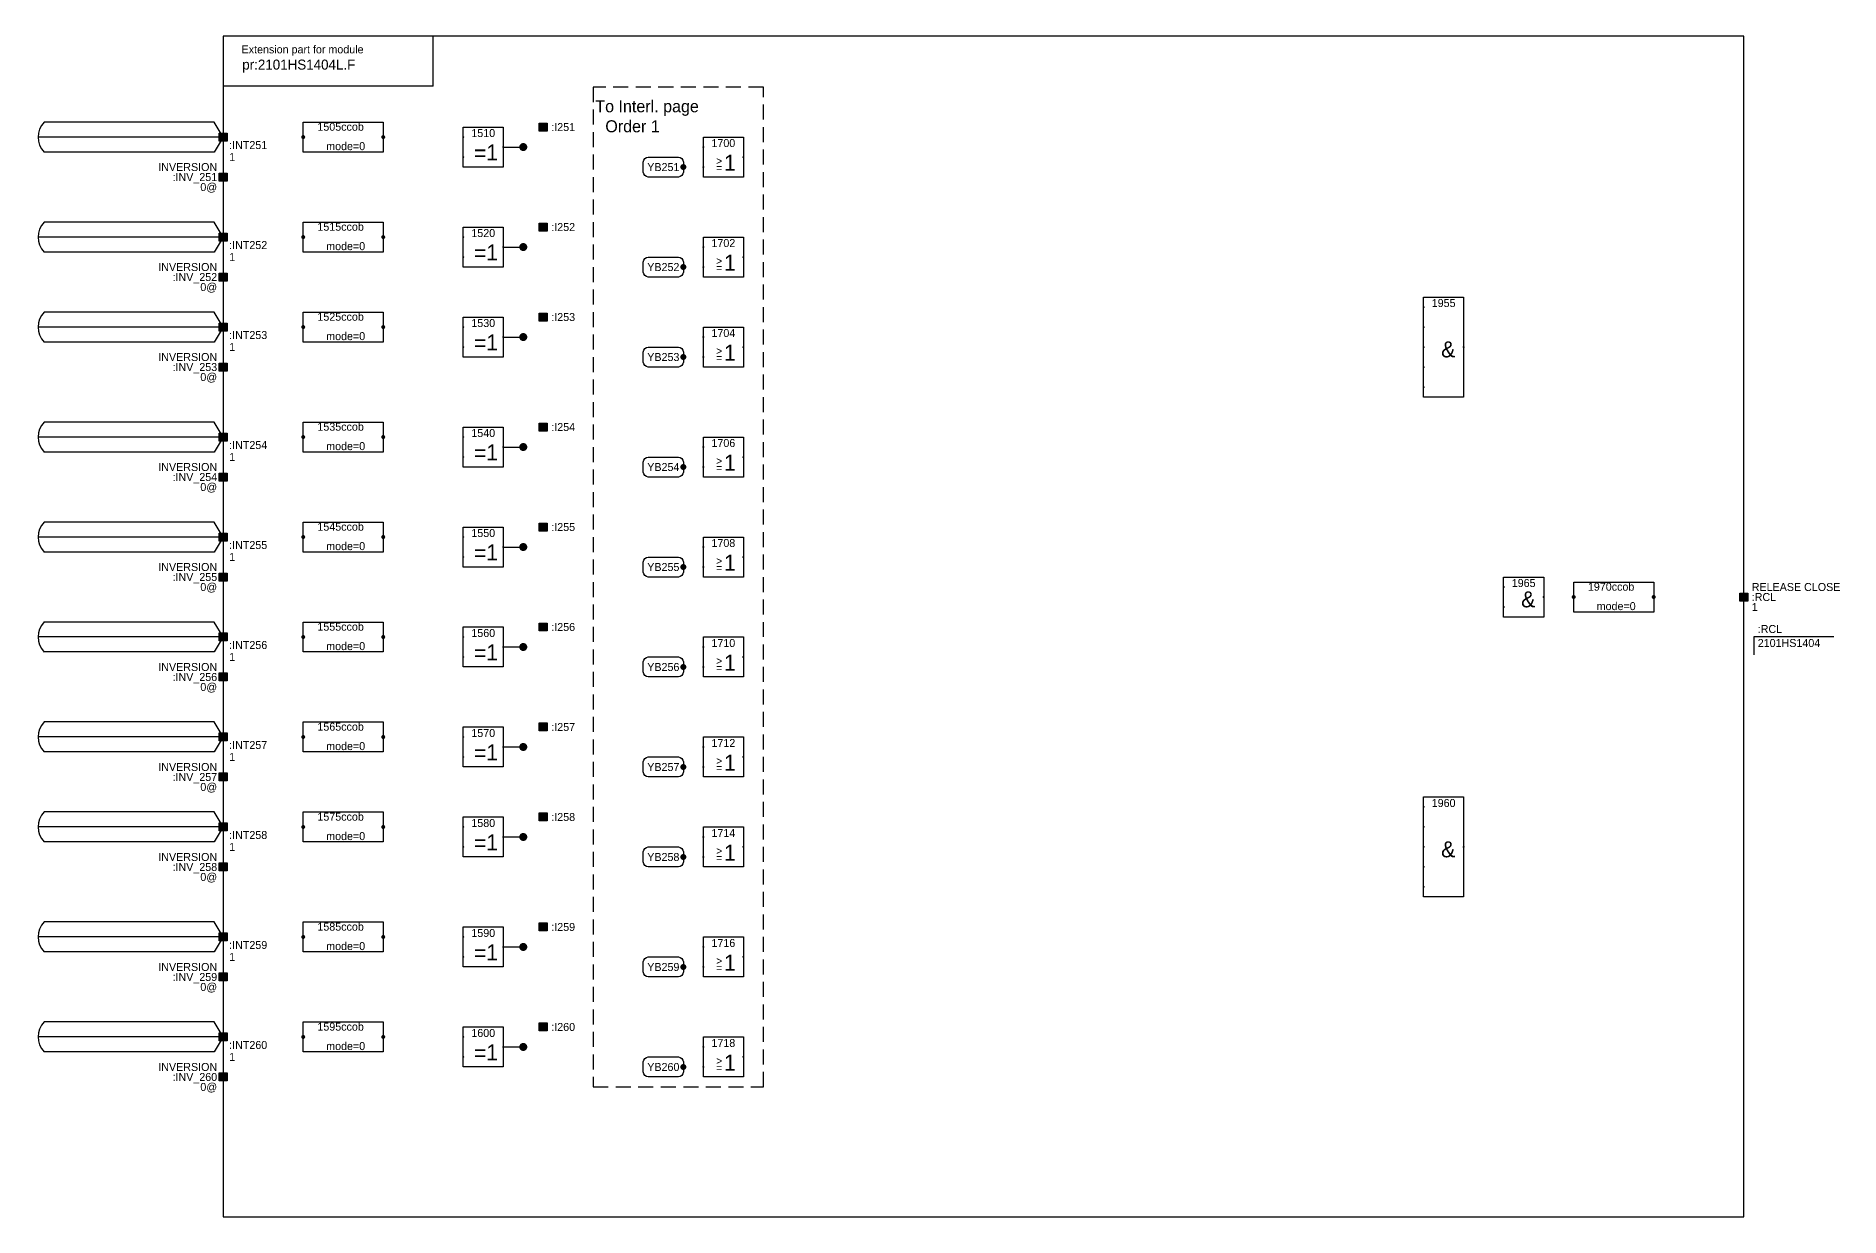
# Model space of a CAD drawing. Extents: x 0 to 2880, y 21 to 2078.
# Drawn here: x 966 to 1868, y 760 to 1350 of the extents above; entities that cross this region are included whole.
import ezdxf
from ezdxf.enums import TextEntityAlignment as Align

# ---------------------------------------------------------------- set-up
doc = ezdxf.new("R2010")
doc.units = 0
doc.header["$LTSCALE"] = 15
doc.header["$MEASUREMENT"] = 0
doc.linetypes.add('DASHED', pattern=[0.75, 0.5, -0.25])
doc.layers.get('0').update_dxf_attribs({"linetype": 'CONTINUOUS'})
for name, color, linetype in [('3', 7, 'CONTINUOUS'), ('3_COM', 7, 'CONTINUOUS'), ('CROSSREF', 7, 'CONTINUOUS')]:
    doc.layers.add(name, color=color, linetype=linetype)
doc.styles.add('MONOTXT', font='MetsoMono.ttf')
doc.styles.get("Standard").update_dxf_attribs({"font": 'MetsoMono.ttf'})
doc.styles.add('TXT', font='MetsoMono.ttf')

# ---------------------------------------------------------------- blocks, each defined once
blk = doc.blocks.new('-OPBIN')
at = {"color": 7}
blk.add_lwpolyline([(-2, 2), (2, 2), (2, -2), (-2, -2)], close=True, dxfattribs=at)
blk.add_solid([(-1.95, 1.95), (1.95, 1.95), (-1.95, -1.95), (1.95, -1.95)], dxfattribs=at)
at = {"color": 7, "style": 'TXT'}
for tag, p, flags in [('$TYPE', (4, 8), 3), ('$CP', (0, -1.6), 2)]:
    blk.add_attdef(tag, p, '', height=4, dxfattribs=dict(at, flags=flags))
for tag, p in [('$COMMENT', (4, 3)), ('$NAME', (4, -2)), ('$VALUE', (4, -7))]:
    blk.add_attdef(tag, p, '', height=4, dxfattribs=at)
blk = doc.blocks.new('-EADMINM')
for q in [(205, 630.5), (100, 605.5)]:
    blk.add_line((205, 605.5), q)
at = {"color": 7}
blk.add_lwpolyline([(100, 40), (860, 40), (860, 630.5), (100, 630.5)], close=True, dxfattribs=at)
blk.add_text('Extension part for module', height=4).set_placement((109.21, 621.84))
blk.add_attdef('$NAME', (109.54, 613.73), '', height=5)
blk = doc.blocks.new('CCOB_SMALL')
at = {"color": 7, "const_width": 1}
for points in [[(-0.5, 0, 1), (0.5, 0, 1)], [(39.5, 0, 1), (40.5, 0, 1)]]:
    blk.add_lwpolyline(points, format="xyb", close=True, dxfattribs=at)
at = {"color": 7}
blk.add_lwpolyline([(0, 7.5), (40, 7.5), (40, -7.5), (0, -7.5)], close=True, dxfattribs=at)
blk.add_text('ccob', height=4, dxfattribs=at).set_placement((19, 3.15))
blk.add_text('mode=', height=4, dxfattribs=at).set_placement((28, -6.55), align=Align.RIGHT)
for tag, p, flags in [('$NAME', (15, 7.5), 3), ('IN<', (2, -1.5), 2), ('CND<', (0, -15), 1), ('FMASK=', (0, -20), 1)]:
    blk.add_attdef(tag, p, '', height=4, dxfattribs=dict(at, flags=flags))
blk.add_attdef('$ORDER', text='', height=4, dxfattribs=at).set_placement((19, 3.15), align=Align.RIGHT)
at = {"color": 7, "flags": 2}
blk.add_attdef('OUT>', text='', height=4, dxfattribs=at).set_placement((38, -1.5), align=Align.RIGHT)
at = {"color": 7}
blk.add_attdef('MODE=', (28, -6.55), '', height=4, dxfattribs=at)
blk = doc.blocks.new('-IPBIN')
at = {"color": 7}
blk.add_lwpolyline([(-2, 2), (2, 2), (2, -2), (-2, -2)], close=True, dxfattribs=at)
blk.add_solid([(-1.95, 1.95), (1.95, 1.95), (-1.95, -1.95), (1.95, -1.95)], dxfattribs=at)
at = {"color": 7, "style": 'TXT'}
for tag, p, flags in [('$TYPE', (4, 8), 3), ('$CP', (0, -1.6), 2)]:
    blk.add_attdef(tag, p, '', height=4, dxfattribs=dict(at, flags=flags))
for tag, p in [('$COMMENT', (-3, 3)), ('$NAME', (-3, -2)), ('$VALUE', (-3, -7))]:
    blk.add_attdef(tag, text='', height=4, dxfattribs=at).set_placement(p, align=Align.RIGHT)
blk = doc.blocks.new('-EPIBIN')
at = {"color": 7}
for points in [[(0, 0), (-92.5, 0)], [(0, 0), (-4.5, 7.5), (-89.5, 7.5)], [(0, 0), (-4.5, -7.5), (-89.5, -7.5)]]:
    blk.add_lwpolyline(points, dxfattribs=at)
blk.add_lwpolyline([(-2, 2), (2, 2), (2, -2), (-2, -2)], close=True, dxfattribs=at)
blk.add_arc((-81.63, 0), 10.88, 136.4, 223.6, dxfattribs=at)
blk.add_solid([(-1.95, 1.95), (1.95, 1.95), (-1.95, -1.95), (1.95, -1.95)], dxfattribs=at)
at = {"color": 7, "style": 'TXT'}
for tag, p in [('$NAME', (-89, 2)), ('$COMMENT', (-89, -6)), ('$PNAME', (3, -6)), ('$VALUE', (3, -12))]:
    blk.add_attdef(tag, p, '', height=4, dxfattribs=at)
for tag, p, flags in [('$TYPE', (-34, 2), 3), ('$CP', (0, -1.6), 2), ('$TRANSFER', (-53, -6), 3), ('$RATE', (-89, -14), 1)]:
    blk.add_attdef(tag, p, '', height=4, dxfattribs=dict(at, flags=flags))
blk.add_attdef('$COMMENTP', text='', height=4, dxfattribs=at).set_placement((58, -6), align=Align.RIGHT)
blk = doc.blocks.new('-LOX2L')
at = {"color": 7, "const_width": 0.5}
for points in [[(-0.25, 0, 1), (0.25, 0, 1)], [(19.75, -5, 1), (20.25, -5, 1)], [(-0.25, -10, 1), (0.25, -10, 1)]]:
    blk.add_lwpolyline(points, format="xyb", close=True, dxfattribs=at)
blk.add_lwpolyline([(0, 5), (20, 5), (20, -15), (0, -15), (0, 5)])
at = {"color": 7}
for s, p in [('=', (5.3, -11.92)), ('1', (11.43, -11.72))]:
    blk.add_text(s, height=8, dxfattribs=at).set_placement(p)
for tag, p in [('NOTA', (-5.6, -3)), ('NOTO', (20, -8)), ('NOTB', (-5.6, -13))]:
    blk.add_attdef(tag, p, '', height=9)
for tag, p, height, flags in [('A<BIN', (-1.91, -1.95), 4, 2), ('B<BIN', (-1.91, -11.77), 4, 2), ('$&F-ROW1', (6.29, -13.8), 1, 3)]:
    blk.add_attdef(tag, p, '', height=height, dxfattribs=dict(at, flags=flags))
blk.add_attdef('$ORDER', text='', height=4).set_placement((10, 0), align=Align.CENTER)
at = {"color": 7, "flags": 2}
blk.add_attdef('O>BIN', text='', height=4, dxfattribs=at).set_placement((16.01, -6.95), align=Align.RIGHT)
at = {"flags": 3}
blk.add_attdef('$NAME', (0.75, -6.53), '', height=4, dxfattribs=at)
blk = doc.blocks.new('-LOA5L')
at = {"color": 7, "const_width": 0.5}
for points in [[(-0.25, 0, 1), (0.25, 0, 1)], [(-0.25, -10, 1), (0.25, -10, 1)], [(-0.25, -20, 1), (0.25, -20, 1)], [(19.75, -20, 1), (20.25, -20, 1)], [(-0.25, -30, 1), (0.25, -30, 1)], [(-0.25, -40, 1), (0.25, -40, 1)]]:
    blk.add_lwpolyline(points, format="xyb", close=True, dxfattribs=at)
blk.add_lwpolyline([(0, 5), (20, 5), (20, -45), (0, -45), (0, 5)])
at = {"color": 7}
blk.add_text('&', height=8, dxfattribs=at).set_placement((8.74, -25.17))
for tag, p in [('NOTA', (-5.6, -3)), ('NOTB', (-5.6, -13)), ('NOTC', (-5.6, -23)), ('NOTO', (20, -23)), ('NOTD', (-5.6, -33)), ('NOTE', (-5.6, -43))]:
    blk.add_attdef(tag, p, '', height=9)
for tag, p, height, flags in [('A<BIN', (-1.91, -1.95), 4, 2), ('B<BIN', (-1.91, -11.95), 4, 2), ('C<BIN', (-1.91, -21.77), 4, 2), ('D<BIN', (-1.91, -31.77), 4, 2), ('E<BIN', (-1.91, -41.77), 4, 2), ('$&F-ROW1', (6.29, -43.8), 1, 3)]:
    blk.add_attdef(tag, p, '', height=height, dxfattribs=dict(at, flags=flags))
blk.add_attdef('$ORDER', text='', height=4).set_placement((10, 0), align=Align.CENTER)
at = {"color": 7, "flags": 2}
blk.add_attdef('O>BIN', text='', height=4, dxfattribs=at).set_placement((16.01, -21.95), align=Align.RIGHT)
at = {"flags": 3}
blk.add_attdef('$NAME', (0.75, -21.53), '', height=4, dxfattribs=at)
blk = doc.blocks.new('-LOA2L')
at = {"color": 7, "const_width": 0.5}
for points in [[(-0.25, 0, 1), (0.25, 0, 1)], [(19.75, -5, 1), (20.25, -5, 1)], [(-0.25, -10, 1), (0.25, -10, 1)]]:
    blk.add_lwpolyline(points, format="xyb", close=True, dxfattribs=at)
blk.add_lwpolyline([(0, 5), (20, 5), (20, -15), (0, -15), (0, 5)])
at = {"color": 7}
blk.add_text('&', height=8, dxfattribs=at).set_placement((8.74, -10.17))
for tag, p in [('NOTA', (-5.6, -3)), ('NOTO', (20, -8)), ('NOTB', (-5.6, -13))]:
    blk.add_attdef(tag, p, '', height=9)
for tag, p, height, flags in [('A<BIN', (-1.91, -1.95), 4, 2), ('B<BIN', (-1.91, -11.77), 4, 2), ('$&F-ROW1', (6.29, -13.8), 1, 3)]:
    blk.add_attdef(tag, p, '', height=height, dxfattribs=dict(at, flags=flags))
blk.add_attdef('$ORDER', text='', height=4).set_placement((10, 0), align=Align.CENTER)
at = {"color": 7, "flags": 2}
blk.add_attdef('O>BIN', text='', height=4, dxfattribs=at).set_placement((16.01, -6.95), align=Align.RIGHT)
at = {"flags": 3}
blk.add_attdef('$NAME', (0.75, -6.53), '', height=4, dxfattribs=at)
blk = doc.blocks.new('-LABEL_LEFT')
at = {"color": 7}
blk.add_lwpolyline([(-17.5, 5), (-2.5, 5, -0.41), (0, 2.5), (0, -2.5, -0.41), (-2.5, -5), (-17.5, -5, -0.41), (-20, -2.5), (-20, 2.5, -0.41), (-17.5, 5)], format="xyb", dxfattribs=at)
at = {"const_width": 1.5}
blk.add_lwpolyline([(0, -0.75, 1), (0, 0.75, 1)], format="xyb", close=True, dxfattribs=at)
at = {"color": 7}
for tag, p in [('$COMMENT1', (-23, 0)), ('$COMMENT2', (-23, -5))]:
    blk.add_attdef(tag, text='', height=4, dxfattribs=at).set_placement(p, align=Align.MIDDLE_RIGHT)
blk.add_attdef('$NAME', text='', height=4).set_placement((-10, 0), align=Align.MIDDLE)
at = {"flags": 2}
blk.add_attdef('$CP', (0, 0), '', height=2.5, dxfattribs=at)
blk = doc.blocks.new('-LOO2L')
at = {"color": 7, "const_width": 0.5}
for points in [[(-0.25, 0, 1), (0.25, 0, 1)], [(19.75, -5, 1), (20.25, -5, 1)], [(-0.25, -10, 1), (0.25, -10, 1)]]:
    blk.add_lwpolyline(points, format="xyb", close=True, dxfattribs=at)
blk.add_lwpolyline([(0, 5), (20, 5), (20, -15), (0, -15), (0, 5)])
at = {"color": 7}
for s, height, p in [('>', 4, (6.32, -8.93)), ('1', 8, (10.28, -11.87)), ('=', 4, (6.32, -12.36))]:
    blk.add_text(s, height=height, dxfattribs=at).set_placement(p)
for tag, p in [('NOTA', (-5.6, -3)), ('NOTO', (20, -8)), ('NOTB', (-5.6, -13))]:
    blk.add_attdef(tag, p, '', height=9)
for tag, p, height, flags in [('A<BIN', (-1.91, -1.95), 4, 2), ('B<BIN', (-1.91, -11.77), 4, 2), ('$&F-ROW1', (6.29, -13.8), 1, 3)]:
    blk.add_attdef(tag, p, '', height=height, dxfattribs=dict(at, flags=flags))
blk.add_attdef('$ORDER', text='', height=4).set_placement((10, 0), align=Align.CENTER)
at = {"color": 7, "flags": 2}
blk.add_attdef('O>BIN', text='', height=4, dxfattribs=at).set_placement((16.01, -6.95), align=Align.RIGHT)
at = {"flags": 3}
blk.add_attdef('$NAME', (0.75, -6.53), '', height=4, dxfattribs=at)
blk = doc.blocks.new('--ED_82E313')
at = {"layer": 'CROSSREF', "color": 7}
blk.add_lwpolyline([(40, -10), (0, -10), (0, -19)], dxfattribs=at)
at = {"layer": 'CROSSREF', "color": 7, "style": 'MONOTXT'}
for s, p in [(':RCL', (2, -8)), ('2101HS1404', (2, -15))]:
    blk.add_text(s, height=4, dxfattribs=at).set_placement(p)

msp = doc.modelspace()

# ---------------------------------------------------------------- linework, layer by layer
at = {"layer": '3', "color": 7}
for points in [[(1210, 1295, 0, 0, 0), (1210, 1305, 0, 0, 0), (1215, 1305, 0, 0, 0), (1215, 1305, 5, 0, 0), (1220, 1305, 0, 0, 0)], [(1060, 1300, 0, 0, 0), (1095, 1300, 0, 0, 0), (1095, 1300, 5, 0, 0), (1100, 1300, 0, 0, 0)], [(1140, 1300, 0, 0, 0), (1175, 1300, 0, 0, 0), (1175, 1300, 0, 0, 0), (1175, 1300, 5, 0, 0), (1180, 1300, 0, 0, 0)], [(1060, 1280, 0, 0, 0), (1165, 1280, 0, 0, 0), (1165, 1290, 0, 0, 0), (1175, 1290, 0, 0, 0), (1175, 1290, 5, 0, 0), (1180, 1290, 0, 0, 0)], [(1210, 1295, 0, 0, 0), (1295, 1295, 0, 0, 0), (1295, 1295, 5, 0, 0), (1300, 1295, 0, 0, 0)], [(1320, 1290, 0, 0, 0), (1635, 1290, 0, 0, 0), (1635, 1215, 0, 0, 0), (1655, 1215, 0, 0, 0), (1655, 1215, 5, 0, 0), (1660, 1215, 0, 0, 0)], [(1290, 1285, 0, 0, 0), (1295, 1285, 0, 0, 0), (1295, 1285, 5, 0, 0), (1300, 1285, 0, 0, 0)], [(1210, 1245, 0, 0, 0), (1210, 1255, 0, 0, 0), (1215, 1255, 0, 0, 0), (1215, 1255, 5, 0, 0), (1220, 1255, 0, 0, 0)], [(1060, 1250, 0, 0, 0), (1095, 1250, 0, 0, 0), (1095, 1250, 5, 0, 0), (1100, 1250, 0, 0, 0)], [(1140, 1250, 0, 0, 0), (1175, 1250, 0, 0, 0), (1175, 1250, 0, 0, 0), (1175, 1250, 5, 0, 0), (1180, 1250, 0, 0, 0)], [(1210, 1245, 0, 0, 0), (1295, 1245, 0, 0, 0), (1295, 1245, 5, 0, 0), (1300, 1245, 0, 0, 0)], [(1060, 1230, 0, 0, 0), (1165, 1230, 0, 0, 0), (1165, 1240, 0, 0, 0), (1175, 1240, 0, 0, 0), (1175, 1240, 5, 0, 0), (1180, 1240, 0, 0, 0)], [(1290, 1235, 0, 0, 0), (1295, 1235, 0, 0, 0), (1295, 1235, 5, 0, 0), (1300, 1235, 0, 0, 0)], [(1320, 1240, 0, 0, 0), (1620, 1240, 0, 0, 0), (1620, 1205, 0, 0, 0), (1655, 1205, 0, 0, 0), (1655, 1205, 5, 0, 0), (1660, 1205, 0, 0, 0)], [(1210, 1200, 0, 0, 0), (1210, 1210, 0, 0, 0), (1215, 1210, 0, 0, 0), (1215, 1210, 5, 0, 0), (1220, 1210, 0, 0, 0)], [(1060, 1205, 0, 0, 0), (1095, 1205, 0, 0, 0), (1095, 1205, 5, 0, 0), (1100, 1205, 0, 0, 0)], [(1140, 1205, 0, 0, 0), (1175, 1205, 0, 0, 0), (1175, 1205, 0, 0, 0), (1175, 1205, 5, 0, 0), (1180, 1205, 0, 0, 0)], [(1210, 1200, 0, 0, 0), (1295, 1200, 0, 0, 0), (1295, 1200, 5, 0, 0), (1300, 1200, 0, 0, 0)], [(1060, 1185, 0, 0, 0), (1165, 1185, 0, 0, 0), (1165, 1195, 0, 0, 0), (1175, 1195, 0, 0, 0), (1175, 1195, 5, 0, 0), (1180, 1195, 0, 0, 0)], [(1290, 1190, 0, 0, 0), (1295, 1190, 0, 0, 0), (1295, 1190, 5, 0, 0), (1300, 1190, 0, 0, 0)], [(1320, 1195, 0, 0, 0), (1655, 1195, 0, 0, 0), (1655, 1195, 5, 0, 0), (1660, 1195, 0, 0, 0)], [(1680, 1195, 0, 0, 0), (1690, 1195, 0, 0, 0), (1690, 1075, 0, 0, 0), (1695, 1075, 0, 0, 0), (1695, 1075, 5, 0, 0), (1700, 1075, 0, 0, 0)], [(1320, 1140, 0, 0, 0), (1620, 1140, 0, 0, 0), (1620, 1185, 0, 0, 0), (1655, 1185, 0, 0, 0), (1655, 1185, 5, 0, 0), (1660, 1185, 0, 0, 0)], [(1320, 1090, 0, 0, 0), (1635, 1090, 0, 0, 0), (1635, 1175, 0, 0, 0), (1655, 1175, 0, 0, 0), (1655, 1175, 5, 0, 0), (1660, 1175, 0, 0, 0)], [(1210, 1145, 0, 0, 0), (1210, 1155, 0, 0, 0), (1215, 1155, 0, 0, 0), (1215, 1155, 5, 0, 0), (1220, 1155, 0, 0, 0)], [(1060, 1150, 0, 0, 0), (1095, 1150, 0, 0, 0), (1095, 1150, 5, 0, 0), (1100, 1150, 0, 0, 0)], [(1140, 1150, 0, 0, 0), (1175, 1150, 0, 0, 0), (1175, 1150, 0, 0, 0), (1175, 1150, 5, 0, 0), (1180, 1150, 0, 0, 0)], [(1210, 1145, 0, 0, 0), (1295, 1145, 0, 0, 0), (1295, 1145, 5, 0, 0), (1300, 1145, 0, 0, 0)], [(1060, 1130, 0, 0, 0), (1165, 1130, 0, 0, 0), (1165, 1140, 0, 0, 0), (1175, 1140, 0, 0, 0), (1175, 1140, 5, 0, 0), (1180, 1140, 0, 0, 0)], [(1290, 1135, 0, 0, 0), (1295, 1135, 0, 0, 0), (1295, 1135, 5, 0, 0), (1300, 1135, 0, 0, 0)], [(1060, 1100, 0, 0, 0), (1095, 1100, 0, 0, 0), (1095, 1100, 5, 0, 0), (1100, 1100, 0, 0, 0)], [(1140, 1100, 0, 0, 0), (1175, 1100, 0, 0, 0), (1175, 1100, 0, 0, 0), (1175, 1100, 5, 0, 0), (1180, 1100, 0, 0, 0)], [(1210, 1095, 0, 0, 0), (1210, 1105, 0, 0, 0), (1215, 1105, 0, 0, 0), (1215, 1105, 5, 0, 0), (1220, 1105, 0, 0, 0)], [(1060, 1080, 0, 0, 0), (1165, 1080, 0, 0, 0), (1165, 1090, 0, 0, 0), (1175, 1090, 0, 0, 0), (1175, 1090, 5, 0, 0), (1180, 1090, 0, 0, 0)], [(1210, 1095, 0, 0, 0), (1295, 1095, 0, 0, 0), (1295, 1095, 5, 0, 0), (1300, 1095, 0, 0, 0)], [(1290, 1085, 0, 0, 0), (1295, 1085, 0, 0, 0), (1295, 1085, 5, 0, 0), (1300, 1085, 0, 0, 0)], [(1680, 945, 0, 0, 0), (1690, 945, 0, 0, 0), (1690, 1065, 0, 0, 0), (1695, 1065, 0, 0, 0), (1695, 1065, 5, 0, 0), (1700, 1065, 0, 0, 0)], [(1720, 1070, 0, 0, 0), (1730, 1070, 0, 0, 0), (1730, 1070, 5, 0, 0), (1735, 1070, 0, 0, 0)], [(1775, 1070, 0, 0, 0), (1815, 1070, 0, 0, 0), (1815, 1070, 5, 0, 0), (1820, 1070, 0, 0, 0)], [(1210, 1045, 0, 0, 0), (1210, 1055, 0, 0, 0), (1215, 1055, 0, 0, 0), (1215, 1055, 5, 0, 0), (1220, 1055, 0, 0, 0)], [(1060, 1050, 0, 0, 0), (1095, 1050, 0, 0, 0), (1095, 1050, 5, 0, 0), (1100, 1050, 0, 0, 0)], [(1140, 1050, 0, 0, 0), (1175, 1050, 0, 0, 0), (1175, 1050, 0, 0, 0), (1175, 1050, 5, 0, 0), (1180, 1050, 0, 0, 0)], [(1210, 1045, 0, 0, 0), (1295, 1045, 0, 0, 0), (1295, 1045, 5, 0, 0), (1300, 1045, 0, 0, 0)], [(1060, 1030, 0, 0, 0), (1165, 1030, 0, 0, 0), (1165, 1040, 0, 0, 0), (1175, 1040, 0, 0, 0), (1175, 1040, 5, 0, 0), (1180, 1040, 0, 0, 0)], [(1290, 1035, 0, 0, 0), (1295, 1035, 0, 0, 0), (1295, 1035, 5, 0, 0), (1300, 1035, 0, 0, 0)], [(1320, 1040, 0, 0, 0), (1635, 1040, 0, 0, 0), (1635, 965, 0, 0, 0), (1655, 965, 0, 0, 0), (1655, 965, 5, 0, 0), (1660, 965, 0, 0, 0)], [(1060, 1000, 0, 0, 0), (1095, 1000, 0, 0, 0), (1095, 1000, 5, 0, 0), (1100, 1000, 0, 0, 0)], [(1140, 1000, 0, 0, 0), (1175, 1000, 0, 0, 0), (1175, 1000, 0, 0, 0), (1175, 1000, 5, 0, 0), (1180, 1000, 0, 0, 0)], [(1210, 995, 0, 0, 0), (1210, 1005, 0, 0, 0), (1215, 1005, 0, 0, 0), (1215, 1005, 5, 0, 0), (1220, 1005, 0, 0, 0)], [(1060, 980, 0, 0, 0), (1165, 980, 0, 0, 0), (1165, 990, 0, 0, 0), (1175, 990, 0, 0, 0), (1175, 990, 5, 0, 0), (1180, 990, 0, 0, 0)], [(1210, 995, 0, 0, 0), (1295, 995, 0, 0, 0), (1295, 995, 5, 0, 0), (1300, 995, 0, 0, 0)], [(1320, 990, 0, 0, 0), (1620, 990, 0, 0, 0), (1620, 955, 0, 0, 0), (1655, 955, 0, 0, 0), (1655, 955, 5, 0, 0), (1660, 955, 0, 0, 0)], [(1290, 985, 0, 0, 0), (1295, 985, 0, 0, 0), (1295, 985, 5, 0, 0), (1300, 985, 0, 0, 0)], [(1060, 955, 0, 0, 0), (1095, 955, 0, 0, 0), (1095, 955, 5, 0, 0), (1100, 955, 0, 0, 0)], [(1140, 955, 0, 0, 0), (1175, 955, 0, 0, 0), (1175, 955, 0, 0, 0), (1175, 955, 5, 0, 0), (1180, 955, 0, 0, 0)], [(1210, 950, 0, 0, 0), (1210, 960, 0, 0, 0), (1215, 960, 0, 0, 0), (1215, 960, 5, 0, 0), (1220, 960, 0, 0, 0)], [(1060, 935, 0, 0, 0), (1165, 935, 0, 0, 0), (1165, 945, 0, 0, 0), (1175, 945, 0, 0, 0), (1175, 945, 5, 0, 0), (1180, 945, 0, 0, 0)], [(1210, 950, 0, 0, 0), (1295, 950, 0, 0, 0), (1295, 950, 5, 0, 0), (1300, 950, 0, 0, 0)], [(1320, 945, 0, 0, 0), (1655, 945, 0, 0, 0), (1655, 945, 5, 0, 0), (1660, 945, 0, 0, 0)], [(1290, 940, 0, 0, 0), (1295, 940, 0, 0, 0), (1295, 940, 5, 0, 0), (1300, 940, 0, 0, 0)], [(1320, 890, 0, 0, 0), (1620, 890, 0, 0, 0), (1620, 935, 0, 0, 0), (1655, 935, 0, 0, 0), (1655, 935, 5, 0, 0), (1660, 935, 0, 0, 0)], [(1320, 840, 0, 0, 0), (1635, 840, 0, 0, 0), (1635, 925, 0, 0, 0), (1655, 925, 0, 0, 0), (1655, 925, 5, 0, 0), (1660, 925, 0, 0, 0)], [(1060, 900, 0, 0, 0), (1095, 900, 0, 0, 0), (1095, 900, 5, 0, 0), (1100, 900, 0, 0, 0)], [(1140, 900, 0, 0, 0), (1175, 900, 0, 0, 0), (1175, 900, 0, 0, 0), (1175, 900, 5, 0, 0), (1180, 900, 0, 0, 0)], [(1210, 895, 0, 0, 0), (1210, 905, 0, 0, 0), (1215, 905, 0, 0, 0), (1215, 905, 5, 0, 0), (1220, 905, 0, 0, 0)], [(1210, 895, 0, 0, 0), (1295, 895, 0, 0, 0), (1295, 895, 5, 0, 0), (1300, 895, 0, 0, 0)], [(1060, 880, 0, 0, 0), (1165, 880, 0, 0, 0), (1165, 890, 0, 0, 0), (1175, 890, 0, 0, 0), (1175, 890, 5, 0, 0), (1180, 890, 0, 0, 0)], [(1290, 885, 0, 0, 0), (1295, 885, 0, 0, 0), (1295, 885, 5, 0, 0), (1300, 885, 0, 0, 0)], [(1210, 845, 0, 0, 0), (1210, 855, 0, 0, 0), (1215, 855, 0, 0, 0), (1215, 855, 5, 0, 0), (1220, 855, 0, 0, 0)], [(1060, 850, 0, 0, 0), (1095, 850, 0, 0, 0), (1095, 850, 5, 0, 0), (1100, 850, 0, 0, 0)], [(1140, 850, 0, 0, 0), (1175, 850, 0, 0, 0), (1175, 850, 0, 0, 0), (1175, 850, 5, 0, 0), (1180, 850, 0, 0, 0)], [(1210, 845, 0, 0, 0), (1295, 845, 0, 0, 0), (1295, 845, 5, 0, 0), (1300, 845, 0, 0, 0)], [(1060, 830, 0, 0, 0), (1165, 830, 0, 0, 0), (1165, 840, 0, 0, 0), (1175, 840, 0, 0, 0), (1175, 840, 5, 0, 0), (1180, 840, 0, 0, 0)], [(1290, 835, 0, 0, 0), (1295, 835, 0, 0, 0), (1295, 835, 5, 0, 0), (1300, 835, 0, 0, 0)]]:
    msp.add_lwpolyline(points, format="xyseb", dxfattribs=at)
for points in [[(1200, 1295), (1210, 1295)], [(1200, 1245), (1210, 1245)], [(1200, 1200), (1210, 1200)], [(1200, 1145), (1210, 1145)], [(1200, 1095), (1210, 1095)], [(1200, 1045), (1210, 1045)], [(1200, 995), (1210, 995)], [(1200, 950), (1210, 950)], [(1200, 895), (1210, 895)], [(1200, 845), (1210, 845)]]:
    msp.add_lwpolyline(points, dxfattribs=at)
at = {"layer": '3', "color": 7, "const_width": 2}
for points in [[(1209, 1295, 1), (1211, 1295, 1)], [(1209, 1245, 1), (1211, 1245, 1)], [(1209, 1200, 1), (1211, 1200, 1)], [(1209, 1145, 1), (1211, 1145, 1)], [(1209, 1095, 1), (1211, 1095, 1)], [(1209, 1045, 1), (1211, 1045, 1)], [(1209, 995, 1), (1211, 995, 1)], [(1209, 950, 1), (1211, 950, 1)], [(1209, 895, 1), (1211, 895, 1)], [(1209, 845, 1), (1211, 845, 1)]]:
    msp.add_lwpolyline(points, format="xyb", close=True, dxfattribs=at)
at = {"layer": '3_COM', "color": 6, "linetype": 'DASHED'}
msp.add_lwpolyline([(1245, 1325), (1245, 825), (1330, 825), (1330, 1325), (1245, 1325)], dxfattribs=at)

# ---------------------------------------------------------------- block references
at = {"layer": '3', "color": 7}
ref = msp.add_blockref('-EADMINM', (960, 720), dxfattribs=at)
ref.add_attrib('$NAME', 'pr:2101HS1404L.F', (1069.54, 1333.73), dxfattribs={"height": 5})
ref = msp.add_blockref('-EPIBIN', (1060, 1300), dxfattribs=at)
ref.add_attrib('$PNAME', ':INT251', (1063, 1294), dxfattribs={"height": 4})
ref.add_attrib('$VALUE', '1', (1063, 1288), dxfattribs={"color": 7, "height": 4})
ref = msp.add_blockref('CCOB_SMALL', (1100, 1300), dxfattribs=at)
ref.add_attrib('$ORDER', '1505', dxfattribs={"color": 7, "height": 4}).set_placement((1119, 1303.15), align=Align.RIGHT)
ref.add_attrib('MODE=', '0', (1128, 1293.45), dxfattribs={"color": 7, "height": 4})
ref = msp.add_blockref('-LOX2L', (1180, 1300), dxfattribs=at)
ref.add_attrib('$ORDER', '1510', dxfattribs={"height": 4}).set_placement((1190, 1300), align=Align.CENTER)
ref = msp.add_blockref('-OPBIN', (1220, 1305), dxfattribs=at)
ref.add_attrib('$NAME', ':I251', (1224, 1303), dxfattribs={"color": 7, "height": 4, "style": 'TXT'})
ref = msp.add_blockref('-LOO2L', (1300, 1295), dxfattribs=at)
ref.add_attrib('$ORDER', '1700', dxfattribs={"height": 4}).set_placement((1310, 1295), align=Align.CENTER)
ref = msp.add_blockref('-LABEL_LEFT', (1290, 1285), dxfattribs=at)
ref.add_attrib('$NAME', 'YB251', dxfattribs={"height": 4}).set_placement((1280, 1285), align=Align.MIDDLE)
ref = msp.add_blockref('-IPBIN', (1060, 1280), dxfattribs=at)
ref.add_attrib('$NAME', ':INV_251', dxfattribs={"color": 7, "height": 4, "style": 'TXT'}).set_placement((1057, 1278), align=Align.RIGHT)
ref.add_attrib('$COMMENT', 'INVERSION', dxfattribs={"color": 7, "height": 4, "style": 'TXT'}).set_placement((1057, 1283), align=Align.RIGHT)
ref.add_attrib('$VALUE', '0@', dxfattribs={"color": 7, "height": 4, "style": 'TXT'}).set_placement((1057, 1273), align=Align.RIGHT)
ref = msp.add_blockref('-EPIBIN', (1060, 1250), dxfattribs=at)
ref.add_attrib('$PNAME', ':INT252', (1063, 1244), dxfattribs={"height": 4})
ref.add_attrib('$VALUE', '1', (1063, 1238), dxfattribs={"color": 7, "height": 4})
ref = msp.add_blockref('CCOB_SMALL', (1100, 1250), dxfattribs=at)
ref.add_attrib('$ORDER', '1515', dxfattribs={"color": 7, "height": 4}).set_placement((1119, 1253.15), align=Align.RIGHT)
ref.add_attrib('MODE=', '0', (1128, 1243.45), dxfattribs={"color": 7, "height": 4})
ref = msp.add_blockref('-LOX2L', (1180, 1250), dxfattribs=at)
ref.add_attrib('$ORDER', '1520', dxfattribs={"height": 4}).set_placement((1190, 1250), align=Align.CENTER)
ref = msp.add_blockref('-OPBIN', (1220, 1255), dxfattribs=at)
ref.add_attrib('$NAME', ':I252', (1224, 1253), dxfattribs={"color": 7, "height": 4, "style": 'TXT'})
ref = msp.add_blockref('-LOO2L', (1300, 1245), dxfattribs=at)
ref.add_attrib('$ORDER', '1702', dxfattribs={"height": 4}).set_placement((1310, 1245), align=Align.CENTER)
ref = msp.add_blockref('-IPBIN', (1060, 1230), dxfattribs=at)
ref.add_attrib('$NAME', ':INV_252', dxfattribs={"color": 7, "height": 4, "style": 'TXT'}).set_placement((1057, 1228), align=Align.RIGHT)
ref.add_attrib('$COMMENT', 'INVERSION', dxfattribs={"color": 7, "height": 4, "style": 'TXT'}).set_placement((1057, 1233), align=Align.RIGHT)
ref.add_attrib('$VALUE', '0@', dxfattribs={"color": 7, "height": 4, "style": 'TXT'}).set_placement((1057, 1223), align=Align.RIGHT)
ref = msp.add_blockref('-LABEL_LEFT', (1290, 1235), dxfattribs=at)
ref.add_attrib('$NAME', 'YB252', dxfattribs={"height": 4}).set_placement((1280, 1235), align=Align.MIDDLE)
ref = msp.add_blockref('-LOA5L', (1660, 1215), dxfattribs=at)
ref.add_attrib('$ORDER', '1955', dxfattribs={"height": 4}).set_placement((1670, 1215), align=Align.CENTER)
ref = msp.add_blockref('-EPIBIN', (1060, 1205), dxfattribs=at)
ref.add_attrib('$PNAME', ':INT253', (1063, 1199), dxfattribs={"height": 4})
ref.add_attrib('$VALUE', '1', (1063, 1193), dxfattribs={"color": 7, "height": 4})
ref = msp.add_blockref('CCOB_SMALL', (1100, 1205), dxfattribs=at)
ref.add_attrib('$ORDER', '1525', dxfattribs={"color": 7, "height": 4}).set_placement((1119, 1208.15), align=Align.RIGHT)
ref.add_attrib('MODE=', '0', (1128, 1198.45), dxfattribs={"color": 7, "height": 4})
ref = msp.add_blockref('-LOX2L', (1180, 1205), dxfattribs=at)
ref.add_attrib('$ORDER', '1530', dxfattribs={"height": 4}).set_placement((1190, 1205), align=Align.CENTER)
ref = msp.add_blockref('-OPBIN', (1220, 1210), dxfattribs=at)
ref.add_attrib('$NAME', ':I253', (1224, 1208), dxfattribs={"color": 7, "height": 4, "style": 'TXT'})
ref = msp.add_blockref('-LOO2L', (1300, 1200), dxfattribs=at)
ref.add_attrib('$ORDER', '1704', dxfattribs={"height": 4}).set_placement((1310, 1200), align=Align.CENTER)
ref = msp.add_blockref('-IPBIN', (1060, 1185), dxfattribs=at)
ref.add_attrib('$NAME', ':INV_253', dxfattribs={"color": 7, "height": 4, "style": 'TXT'}).set_placement((1057, 1183), align=Align.RIGHT)
ref.add_attrib('$COMMENT', 'INVERSION', dxfattribs={"color": 7, "height": 4, "style": 'TXT'}).set_placement((1057, 1188), align=Align.RIGHT)
ref.add_attrib('$VALUE', '0@', dxfattribs={"color": 7, "height": 4, "style": 'TXT'}).set_placement((1057, 1178), align=Align.RIGHT)
ref = msp.add_blockref('-LABEL_LEFT', (1290, 1190), dxfattribs=at)
ref.add_attrib('$NAME', 'YB253', dxfattribs={"height": 4}).set_placement((1280, 1190), align=Align.MIDDLE)
ref = msp.add_blockref('-EPIBIN', (1060, 1150), dxfattribs=at)
ref.add_attrib('$PNAME', ':INT254', (1063, 1144), dxfattribs={"height": 4})
ref.add_attrib('$VALUE', '1', (1063, 1138), dxfattribs={"color": 7, "height": 4})
ref = msp.add_blockref('CCOB_SMALL', (1100, 1150), dxfattribs=at)
ref.add_attrib('$ORDER', '1535', dxfattribs={"color": 7, "height": 4}).set_placement((1119, 1153.15), align=Align.RIGHT)
ref.add_attrib('MODE=', '0', (1128, 1143.45), dxfattribs={"color": 7, "height": 4})
ref = msp.add_blockref('-LOX2L', (1180, 1150), dxfattribs=at)
ref.add_attrib('$ORDER', '1540', dxfattribs={"height": 4}).set_placement((1190, 1150), align=Align.CENTER)
ref = msp.add_blockref('-OPBIN', (1220, 1155), dxfattribs=at)
ref.add_attrib('$NAME', ':I254', (1224, 1153), dxfattribs={"color": 7, "height": 4, "style": 'TXT'})
ref = msp.add_blockref('-LOO2L', (1300, 1145), dxfattribs=at)
ref.add_attrib('$ORDER', '1706', dxfattribs={"height": 4}).set_placement((1310, 1145), align=Align.CENTER)
ref = msp.add_blockref('-IPBIN', (1060, 1130), dxfattribs=at)
ref.add_attrib('$NAME', ':INV_254', dxfattribs={"color": 7, "height": 4, "style": 'TXT'}).set_placement((1057, 1128), align=Align.RIGHT)
ref.add_attrib('$COMMENT', 'INVERSION', dxfattribs={"color": 7, "height": 4, "style": 'TXT'}).set_placement((1057, 1133), align=Align.RIGHT)
ref.add_attrib('$VALUE', '0@', dxfattribs={"color": 7, "height": 4, "style": 'TXT'}).set_placement((1057, 1123), align=Align.RIGHT)
ref = msp.add_blockref('-LABEL_LEFT', (1290, 1135), dxfattribs=at)
ref.add_attrib('$NAME', 'YB254', dxfattribs={"height": 4}).set_placement((1280, 1135), align=Align.MIDDLE)
ref = msp.add_blockref('-EPIBIN', (1060, 1100), dxfattribs=at)
ref.add_attrib('$PNAME', ':INT255', (1063, 1094), dxfattribs={"height": 4})
ref.add_attrib('$VALUE', '1', (1063, 1088), dxfattribs={"color": 7, "height": 4})
ref = msp.add_blockref('CCOB_SMALL', (1100, 1100), dxfattribs=at)
ref.add_attrib('$ORDER', '1545', dxfattribs={"color": 7, "height": 4}).set_placement((1119, 1103.15), align=Align.RIGHT)
ref.add_attrib('MODE=', '0', (1128, 1093.45), dxfattribs={"color": 7, "height": 4})
ref = msp.add_blockref('-LOX2L', (1180, 1100), dxfattribs=at)
ref.add_attrib('$ORDER', '1550', dxfattribs={"height": 4}).set_placement((1190, 1100), align=Align.CENTER)
ref = msp.add_blockref('-OPBIN', (1220, 1105), dxfattribs=at)
ref.add_attrib('$NAME', ':I255', (1224, 1103), dxfattribs={"color": 7, "height": 4, "style": 'TXT'})
ref = msp.add_blockref('-LOO2L', (1300, 1095), dxfattribs=at)
ref.add_attrib('$ORDER', '1708', dxfattribs={"height": 4}).set_placement((1310, 1095), align=Align.CENTER)
ref = msp.add_blockref('-IPBIN', (1060, 1080), dxfattribs=at)
ref.add_attrib('$NAME', ':INV_255', dxfattribs={"color": 7, "height": 4, "style": 'TXT'}).set_placement((1057, 1078), align=Align.RIGHT)
ref.add_attrib('$COMMENT', 'INVERSION', dxfattribs={"color": 7, "height": 4, "style": 'TXT'}).set_placement((1057, 1083), align=Align.RIGHT)
ref.add_attrib('$VALUE', '0@', dxfattribs={"color": 7, "height": 4, "style": 'TXT'}).set_placement((1057, 1073), align=Align.RIGHT)
ref = msp.add_blockref('-LABEL_LEFT', (1290, 1085), dxfattribs=at)
ref.add_attrib('$NAME', 'YB255', dxfattribs={"height": 4}).set_placement((1280, 1085), align=Align.MIDDLE)
ref = msp.add_blockref('-LOA2L', (1700, 1075), dxfattribs=at)
ref.add_attrib('$ORDER', '1965', dxfattribs={"height": 4}).set_placement((1710, 1075), align=Align.CENTER)
ref = msp.add_blockref('CCOB_SMALL', (1735, 1070), dxfattribs=at)
ref.add_attrib('$ORDER', '1970', dxfattribs={"color": 7, "height": 4}).set_placement((1754, 1073.15), align=Align.RIGHT)
ref.add_attrib('MODE=', '0', (1763, 1063.45), dxfattribs={"color": 7, "height": 4})
ref = msp.add_blockref('-OPBIN', (1820, 1070), dxfattribs=at)
ref.add_attrib('$NAME', ':RCL', (1824, 1068), dxfattribs={"color": 7, "height": 4, "style": 'TXT'})
ref.add_attrib('$COMMENT', 'RELEASE CLOSE', (1824, 1073), dxfattribs={"color": 7, "height": 4, "style": 'TXT'})
ref.add_attrib('$VALUE', '1', (1824, 1063), dxfattribs={"color": 7, "height": 4, "style": 'TXT'})
ref = msp.add_blockref('-EPIBIN', (1060, 1050), dxfattribs=at)
ref.add_attrib('$PNAME', ':INT256', (1063, 1044), dxfattribs={"height": 4})
ref.add_attrib('$VALUE', '1', (1063, 1038), dxfattribs={"color": 7, "height": 4})
ref = msp.add_blockref('CCOB_SMALL', (1100, 1050), dxfattribs=at)
ref.add_attrib('$ORDER', '1555', dxfattribs={"color": 7, "height": 4}).set_placement((1119, 1053.15), align=Align.RIGHT)
ref.add_attrib('MODE=', '0', (1128, 1043.45), dxfattribs={"color": 7, "height": 4})
ref = msp.add_blockref('-LOX2L', (1180, 1050), dxfattribs=at)
ref.add_attrib('$ORDER', '1560', dxfattribs={"height": 4}).set_placement((1190, 1050), align=Align.CENTER)
ref = msp.add_blockref('-OPBIN', (1220, 1055), dxfattribs=at)
ref.add_attrib('$NAME', ':I256', (1224, 1053), dxfattribs={"color": 7, "height": 4, "style": 'TXT'})
msp.add_blockref('--ED_82E313', (1825, 1060), dxfattribs=at)
ref = msp.add_blockref('-LOO2L', (1300, 1045), dxfattribs=at)
ref.add_attrib('$ORDER', '1710', dxfattribs={"height": 4}).set_placement((1310, 1045), align=Align.CENTER)
ref = msp.add_blockref('-IPBIN', (1060, 1030), dxfattribs=at)
ref.add_attrib('$NAME', ':INV_256', dxfattribs={"color": 7, "height": 4, "style": 'TXT'}).set_placement((1057, 1028), align=Align.RIGHT)
ref.add_attrib('$COMMENT', 'INVERSION', dxfattribs={"color": 7, "height": 4, "style": 'TXT'}).set_placement((1057, 1033), align=Align.RIGHT)
ref.add_attrib('$VALUE', '0@', dxfattribs={"color": 7, "height": 4, "style": 'TXT'}).set_placement((1057, 1023), align=Align.RIGHT)
ref = msp.add_blockref('-LABEL_LEFT', (1290, 1035), dxfattribs=at)
ref.add_attrib('$NAME', 'YB256', dxfattribs={"height": 4}).set_placement((1280, 1035), align=Align.MIDDLE)
ref = msp.add_blockref('-EPIBIN', (1060, 1000), dxfattribs=at)
ref.add_attrib('$PNAME', ':INT257', (1063, 994), dxfattribs={"height": 4})
ref.add_attrib('$VALUE', '1', (1063, 988), dxfattribs={"color": 7, "height": 4})
ref = msp.add_blockref('CCOB_SMALL', (1100, 1000), dxfattribs=at)
ref.add_attrib('$ORDER', '1565', dxfattribs={"color": 7, "height": 4}).set_placement((1119, 1003.15), align=Align.RIGHT)
ref.add_attrib('MODE=', '0', (1128, 993.45), dxfattribs={"color": 7, "height": 4})
ref = msp.add_blockref('-LOX2L', (1180, 1000), dxfattribs=at)
ref.add_attrib('$ORDER', '1570', dxfattribs={"height": 4}).set_placement((1190, 1000), align=Align.CENTER)
ref = msp.add_blockref('-OPBIN', (1220, 1005), dxfattribs=at)
ref.add_attrib('$NAME', ':I257', (1224, 1003), dxfattribs={"color": 7, "height": 4, "style": 'TXT'})
ref = msp.add_blockref('-LOO2L', (1300, 995), dxfattribs=at)
ref.add_attrib('$ORDER', '1712', dxfattribs={"height": 4}).set_placement((1310, 995), align=Align.CENTER)
ref = msp.add_blockref('-IPBIN', (1060, 980), dxfattribs=at)
ref.add_attrib('$NAME', ':INV_257', dxfattribs={"color": 7, "height": 4, "style": 'TXT'}).set_placement((1057, 978), align=Align.RIGHT)
ref.add_attrib('$COMMENT', 'INVERSION', dxfattribs={"color": 7, "height": 4, "style": 'TXT'}).set_placement((1057, 983), align=Align.RIGHT)
ref.add_attrib('$VALUE', '0@', dxfattribs={"color": 7, "height": 4, "style": 'TXT'}).set_placement((1057, 973), align=Align.RIGHT)
ref = msp.add_blockref('-LABEL_LEFT', (1290, 985), dxfattribs=at)
ref.add_attrib('$NAME', 'YB257', dxfattribs={"height": 4}).set_placement((1280, 985), align=Align.MIDDLE)
ref = msp.add_blockref('-LOA5L', (1660, 965), dxfattribs=at)
ref.add_attrib('$ORDER', '1960', dxfattribs={"height": 4}).set_placement((1670, 965), align=Align.CENTER)
ref = msp.add_blockref('-EPIBIN', (1060, 955), dxfattribs=at)
ref.add_attrib('$PNAME', ':INT258', (1063, 949), dxfattribs={"height": 4})
ref.add_attrib('$VALUE', '1', (1063, 943), dxfattribs={"color": 7, "height": 4})
ref = msp.add_blockref('CCOB_SMALL', (1100, 955), dxfattribs=at)
ref.add_attrib('$ORDER', '1575', dxfattribs={"color": 7, "height": 4}).set_placement((1119, 958.15), align=Align.RIGHT)
ref.add_attrib('MODE=', '0', (1128, 948.45), dxfattribs={"color": 7, "height": 4})
ref = msp.add_blockref('-LOX2L', (1180, 955), dxfattribs=at)
ref.add_attrib('$ORDER', '1580', dxfattribs={"height": 4}).set_placement((1190, 955), align=Align.CENTER)
ref = msp.add_blockref('-OPBIN', (1220, 960), dxfattribs=at)
ref.add_attrib('$NAME', ':I258', (1224, 958), dxfattribs={"color": 7, "height": 4, "style": 'TXT'})
ref = msp.add_blockref('-LOO2L', (1300, 950), dxfattribs=at)
ref.add_attrib('$ORDER', '1714', dxfattribs={"height": 4}).set_placement((1310, 950), align=Align.CENTER)
ref = msp.add_blockref('-IPBIN', (1060, 935), dxfattribs=at)
ref.add_attrib('$NAME', ':INV_258', dxfattribs={"color": 7, "height": 4, "style": 'TXT'}).set_placement((1057, 933), align=Align.RIGHT)
ref.add_attrib('$COMMENT', 'INVERSION', dxfattribs={"color": 7, "height": 4, "style": 'TXT'}).set_placement((1057, 938), align=Align.RIGHT)
ref.add_attrib('$VALUE', '0@', dxfattribs={"color": 7, "height": 4, "style": 'TXT'}).set_placement((1057, 928), align=Align.RIGHT)
ref = msp.add_blockref('-LABEL_LEFT', (1290, 940), dxfattribs=at)
ref.add_attrib('$NAME', 'YB258', dxfattribs={"height": 4}).set_placement((1280, 940), align=Align.MIDDLE)
ref = msp.add_blockref('-EPIBIN', (1060, 900), dxfattribs=at)
ref.add_attrib('$PNAME', ':INT259', (1063, 894), dxfattribs={"height": 4})
ref.add_attrib('$VALUE', '1', (1063, 888), dxfattribs={"color": 7, "height": 4})
ref = msp.add_blockref('CCOB_SMALL', (1100, 900), dxfattribs=at)
ref.add_attrib('$ORDER', '1585', dxfattribs={"color": 7, "height": 4}).set_placement((1119, 903.15), align=Align.RIGHT)
ref.add_attrib('MODE=', '0', (1128, 893.45), dxfattribs={"color": 7, "height": 4})
ref = msp.add_blockref('-LOX2L', (1180, 900), dxfattribs=at)
ref.add_attrib('$ORDER', '1590', dxfattribs={"height": 4}).set_placement((1190, 900), align=Align.CENTER)
ref = msp.add_blockref('-OPBIN', (1220, 905), dxfattribs=at)
ref.add_attrib('$NAME', ':I259', (1224, 903), dxfattribs={"color": 7, "height": 4, "style": 'TXT'})
ref = msp.add_blockref('-LOO2L', (1300, 895), dxfattribs=at)
ref.add_attrib('$ORDER', '1716', dxfattribs={"height": 4}).set_placement((1310, 895), align=Align.CENTER)
ref = msp.add_blockref('-IPBIN', (1060, 880), dxfattribs=at)
ref.add_attrib('$NAME', ':INV_259', dxfattribs={"color": 7, "height": 4, "style": 'TXT'}).set_placement((1057, 878), align=Align.RIGHT)
ref.add_attrib('$COMMENT', 'INVERSION', dxfattribs={"color": 7, "height": 4, "style": 'TXT'}).set_placement((1057, 883), align=Align.RIGHT)
ref.add_attrib('$VALUE', '0@', dxfattribs={"color": 7, "height": 4, "style": 'TXT'}).set_placement((1057, 873), align=Align.RIGHT)
ref = msp.add_blockref('-LABEL_LEFT', (1290, 885), dxfattribs=at)
ref.add_attrib('$NAME', 'YB259', dxfattribs={"height": 4}).set_placement((1280, 885), align=Align.MIDDLE)
ref = msp.add_blockref('-EPIBIN', (1060, 850), dxfattribs=at)
ref.add_attrib('$PNAME', ':INT260', (1063, 844), dxfattribs={"height": 4})
ref.add_attrib('$VALUE', '1', (1063, 838), dxfattribs={"color": 7, "height": 4})
ref = msp.add_blockref('CCOB_SMALL', (1100, 850), dxfattribs=at)
ref.add_attrib('$ORDER', '1595', dxfattribs={"color": 7, "height": 4}).set_placement((1119, 853.15), align=Align.RIGHT)
ref.add_attrib('MODE=', '0', (1128, 843.45), dxfattribs={"color": 7, "height": 4})
ref = msp.add_blockref('-OPBIN', (1220, 855), dxfattribs=at)
ref.add_attrib('$NAME', ':I260', (1224, 853), dxfattribs={"color": 7, "height": 4, "style": 'TXT'})
ref = msp.add_blockref('-LOX2L', (1180, 850), dxfattribs=at)
ref.add_attrib('$ORDER', '1600', dxfattribs={"height": 4}).set_placement((1190, 850), align=Align.CENTER)
ref = msp.add_blockref('-LOO2L', (1300, 845), dxfattribs=at)
ref.add_attrib('$ORDER', '1718', dxfattribs={"height": 4}).set_placement((1310, 845), align=Align.CENTER)
ref = msp.add_blockref('-LABEL_LEFT', (1290, 835), dxfattribs=at)
ref.add_attrib('$NAME', 'YB260', dxfattribs={"height": 4}).set_placement((1280, 835), align=Align.MIDDLE)
ref = msp.add_blockref('-IPBIN', (1060, 830), dxfattribs=at)
ref.add_attrib('$NAME', ':INV_260', dxfattribs={"color": 7, "height": 4, "style": 'TXT'}).set_placement((1057, 828), align=Align.RIGHT)
ref.add_attrib('$COMMENT', 'INVERSION', dxfattribs={"color": 7, "height": 4, "style": 'TXT'}).set_placement((1057, 833), align=Align.RIGHT)
ref.add_attrib('$VALUE', '0@', dxfattribs={"color": 7, "height": 4, "style": 'TXT'}).set_placement((1057, 823), align=Align.RIGHT)

# ---------------------------------------------------------------- texts
at = {"layer": '3_COM', "color": 6, "style": 'MONOTXT'}
for s, p in [('To Interl. page', (1246.01, 1312.39)), ('Order 1', (1251.01, 1302.39))]:
    msp.add_text(s, height=6, dxfattribs=at).set_placement(p)

doc.saveas('drawing.dxf')
